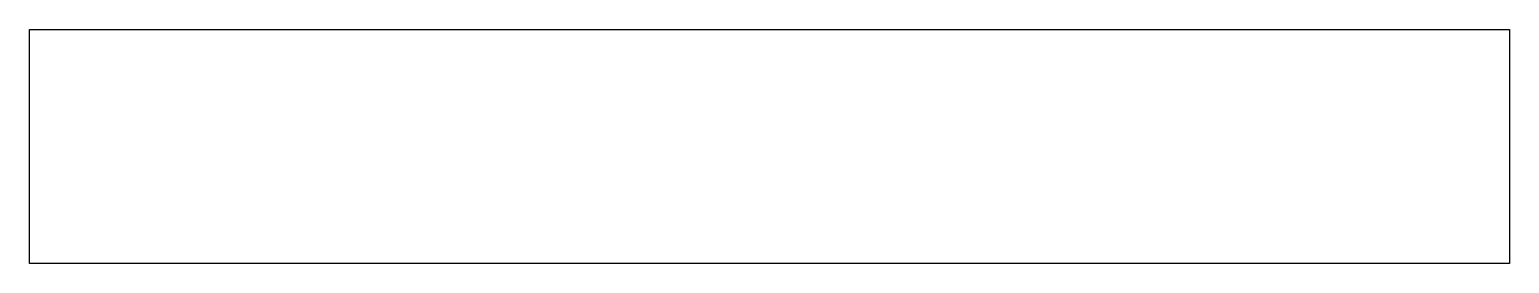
# Model space of a CAD drawing. Header units: metres. Extents: x -18.5 to 13.8, y -1.1 to 46.5.
# Drawn here: x -18.55 to 13.75, y -1.1 to 4 of the extents above.
import ezdxf

# ---------------------------------------------------------------- set-up
doc = ezdxf.new("R2010")
doc.units = ezdxf.units.M

msp = doc.modelspace()

# ---------------------------------------------------------------- linework, layer by layer
for p, q in [((-18.55, 3.682), (-18.55, 4)), ((-18.55, 4), (-14.623, 4)), ((-14.623, 4), (-13.976, 4)), ((-14.623, 4), (-14.623, 4)), ((-13.976, 4), (-13.191, 4)), ((-13.191, 4), (-12.337, 4)), ((-12.337, 4), (-11.56, 4)), ((-11.56, 4), (-11.044, 4)), ((-11.044, 4), (-7.1, 4)), ((-7.1, 4), (-6.234, 4)), ((-6.234, 4), (10.225, 4)), ((10.225, 4), (10.458, 4)), ((10.458, 4), (10.863, 4)), ((10.863, 4), (11.347, 4)), ((11.347, 4), (11.81, 4)), ((11.81, 4), (12.19, 4)), ((12.19, 4), (12.469, 4)), ((12.469, 4), (13.75, 4)), ((13.75, 4), (13.75, 0.753)), ((-18.55, 0.753), (-18.55, 3.682)), ((-18.55, -0.714), (-18.55, 0.753)), ((13.75, 0.753), (13.75, -1.1)), ((-18.55, -0.755), (-18.55, -0.714)), ((-18.55, -0.787), (-18.55, -0.755)), ((-18.55, -0.806), (-18.55, -0.787)), ((-18.55, -0.986), (-18.55, -0.806)), ((-18.55, -0.997), (-18.55, -0.986)), ((-18.55, -1.1), (-18.55, -0.997)), ((-18.405, -1.1), (-18.55, -1.1)), ((-18.08, -1.1), (-18.405, -1.1)), ((-14.814, -1.1), (-18.08, -1.1)), ((-14.396, -1.1), (-14.814, -1.1)), ((-13.842, -1.1), (-14.396, -1.1)), ((-13.161, -1.1), (-13.842, -1.1)), ((-12.394, -1.1), (-13.161, -1.1)), ((-11.635, -1.1), (-12.394, -1.1)), ((-11.022, -1.1), (-11.635, -1.1)), ((-10.683, -1.1), (-11.022, -1.1)), ((-7.463, -1.1), (-10.683, -1.1)), ((-6.306, -1.1), (-7.463, -1.1)), ((10.031, -1.1), (-6.306, -1.1)), ((10.205, -1.1), (10.031, -1.1)), ((10.543, -1.1), (10.205, -1.1)), ((10.985, -1.1), (10.543, -1.1)), ((11.447, -1.1), (10.985, -1.1)), ((11.859, -1.1), (11.447, -1.1)), ((12.184, -1.1), (11.859, -1.1)), ((12.414, -1.1), (12.184, -1.1)), ((12.557, -1.1), (12.414, -1.1)), ((12.627, -1.1), (12.557, -1.1)), ((13.75, -1.1), (12.627, -1.1))]:
    msp.add_line(p, q)

doc.saveas('drawing.dxf')
